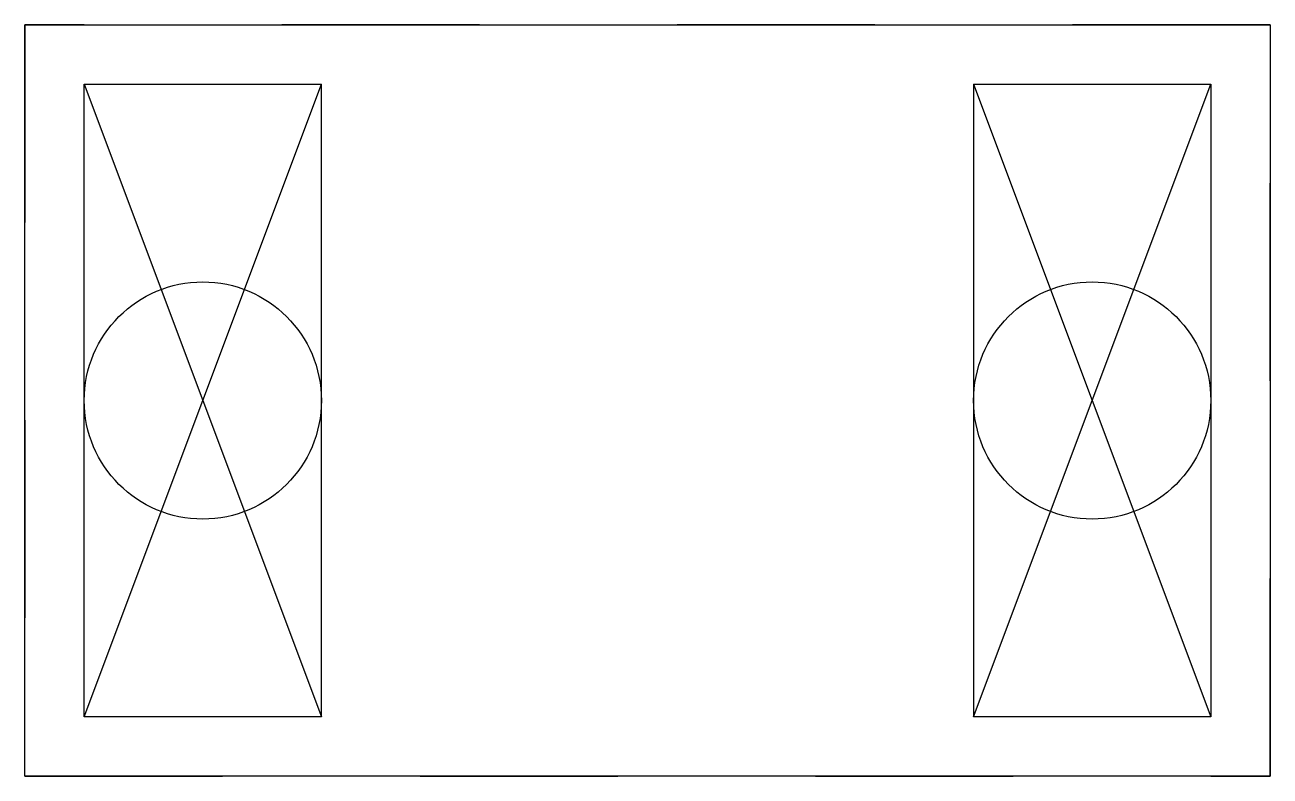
# Model space of a CAD drawing. Extents: x -0.9 to 5.4, y -1.9 to 1.9.
import ezdxf

# ---------------------------------------------------------------- set-up
doc = ezdxf.new("R2010")
doc.units = 0
doc.linetypes.add('虚线', pattern=[2, 1, -1])
for name, color, linetype in [('粗实线层', 7, 'CONTINUOUS'), ('细实线层', 7, 'CONTINUOUS'), ('虚线层', 6, '虚线')]:
    doc.layers.add(name, color=color, linetype=linetype)

msp = doc.modelspace()

# ---------------------------------------------------------------- linework, layer by layer
at = {"layer": '粗实线层'}
for p, q in [((-0.9, 1.9), (5.4, 1.9)), ((-0.9, -1.9), (-0.9, 1.9)), ((5.4, 1.9), (5.4, -1.9)), ((5.4, -1.9), (-0.9, -1.9))]:
    msp.add_line(p, q, dxfattribs=at)
at = {"layer": '细实线层'}
for p, q in [((-0.6, -1.6), (-0.6, 1.6)), ((-0.6, 1.6), (0.6, 1.6)), ((-0.6, 1.6), (0.6, -1.6)), ((-0.6, -1.6), (0.6, 1.6)), ((0.6, -1.6), (0.6, 1.6)), ((3.9, 1.6), (3.9, -1.6)), ((3.9, 1.6), (5.1, 1.6)), ((3.9, 1.6), (5.1, -1.6)), ((3.9, -1.6), (5.1, 1.6)), ((5.1, 1.6), (5.1, -1.6)), ((0.6, -1.6), (-0.6, -1.6)), ((5.1, -1.6), (3.9, -1.6))]:
    msp.add_line(p, q, dxfattribs=at)
for centre in [(0, 0), (4.5, 0)]:
    msp.add_circle(centre, 0.6, dxfattribs=at)
at = {"layer": '虚线层'}
msp.add_lwpolyline([(-0.9, 1.9), (-0.9, -1.9), (5.4, -1.9), (5.4, 1.9)], close=True, dxfattribs=at)

doc.saveas('drawing.dxf')
